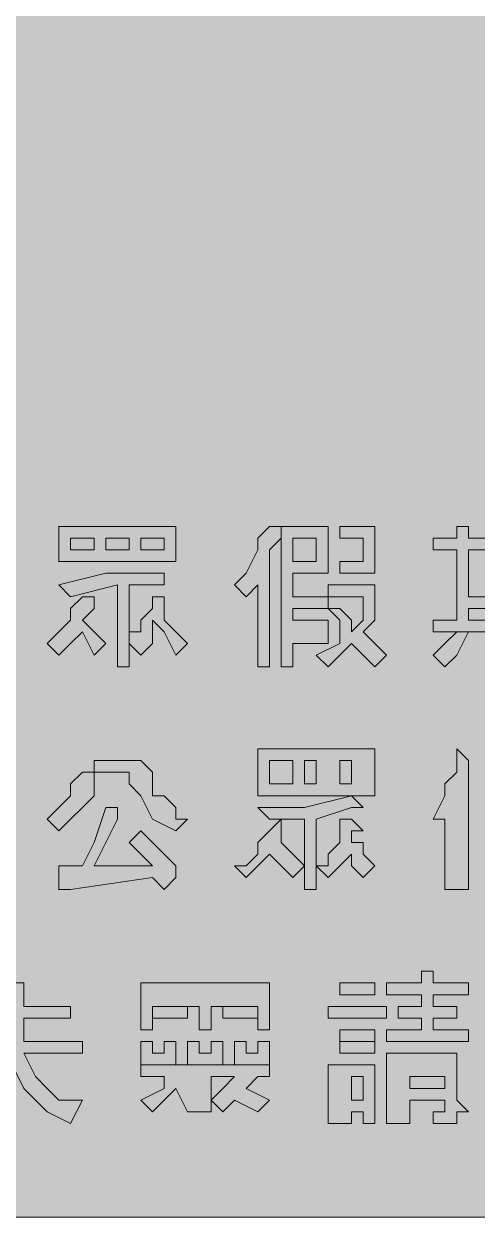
# Model space of a CAD drawing. Header units: metres. Extents: x 10 to 558, y 11 to 259.
# Drawn here: x 115.3 to 161.8, y 10.8 to 133.1 of the extents above; entities that cross this region are included whole.
import ezdxf

# ---------------------------------------------------------------- set-up
doc = ezdxf.new("R2010")
doc.units = ezdxf.units.M
doc.layers.add('FILL_BLUE_0000FF', color=7, linetype='Continuous', true_color=0x0000ff)
doc.layers.add('FILL_WHITE_FFFFFF', color=7, linetype='Continuous', true_color=0xffffff)

msp = doc.modelspace()

# ---------------------------------------------------------------- hatches: boundary and pattern name
at = {"layer": 'FILL_BLUE_0000FF', "true_color": 0x0000ff}
h = msp.add_hatch(color=7, dxfattribs=at)
h.dxf.hatch_style = 1
h.paths.add_polyline_path([(551.8, 259.15), (552.54, 258.99), (553.8, 258.45), (554.83, 257.68), (555.75, 256.8), (556.54, 256.3), (557.14, 255.71), (557.56, 255.07), (557.85, 254.4), (558.11, 253.09), (558.15, 252), (558.15, 18), (558.15, 15.6), (557.44, 14.72), (556.95, 13.95), (556.46, 13.41), (556.15, 13.25), (555.75, 13.2), (555.3, 12.41), (554.83, 11.81), (554.34, 11.39), (553.8, 11.1), (552.54, 10.84), (550.95, 10.8), (16.95, 10.8), (13.35, 10.8), (13.3, 11.2), (13.14, 11.51), (12.6, 12), (11.83, 12.49), (10.95, 13.2), (10.26, 14.12), (9.9, 15.15), (9.77, 16.41), (9.75, 18), (9.75, 252), (9.75, 254.4), (9.8, 254.8), (9.94, 255.11), (10.35, 255.6), (10.76, 256.09), (10.9, 256.4), (10.95, 256.8), (11.83, 256.99), (12.6, 257.4), (13.35, 258), (14.25, 258.19), (15.15, 258.6), (16.05, 259.01), (16.95, 259.2), (550.95, 259.2), (551.8, 259.15)])
at = {"layer": 'FILL_WHITE_FFFFFF', "true_color": 0xffffff}
h = msp.add_hatch(color=7, dxfattribs=at)
h.dxf.hatch_style = 1
h.paths.add_polyline_path([(118.95, 81.6), (130.95, 81.6), (130.95, 78), (118.95, 78), (118.95, 81.6)])
h.paths.add_polyline_path([(120.15, 79.2), (122.55, 79.2), (122.55, 80.4), (120.15, 80.4), (120.15, 79.2)], flags=16)
h.paths.add_polyline_path([(123.75, 80.4), (123.75, 79.2), (126.15, 79.2), (126.15, 80.4), (123.75, 80.4)], flags=16)
h.paths.add_polyline_path([(129.75, 80.4), (127.35, 80.4), (127.35, 79.2), (129.75, 79.2), (129.75, 80.4)], flags=16)
h = msp.add_hatch(color=7, dxfattribs=at)
h.dxf.hatch_style = 1
h.paths.add_polyline_path([(141.75, 80.4), (140.55, 79.2), (140.55, 67.2), (139.35, 67.2), (139.35, 75.6), (138.15, 74.4), (136.95, 75.6), (138.15, 76.8), (139.35, 79.2), (139.35, 80.4), (140.55, 81.6), (141.75, 81.6), (141.75, 80.4)])
h = msp.add_hatch(color=7, dxfattribs=at)
h.dxf.hatch_style = 1
h.paths.add_polyline_path([(146.55, 76.8), (142.95, 76.8), (142.95, 74.4), (146.55, 74.4), (146.55, 73.2), (142.95, 73.2), (142.95, 72), (146.55, 72), (146.55, 69.6), (142.95, 69.6), (142.95, 67.2), (141.75, 67.2), (141.75, 81.6), (146.55, 81.6), (146.55, 76.8)])
h.paths.add_polyline_path([(145.35, 80.4), (142.95, 80.4), (142.95, 78), (145.35, 78), (145.35, 80.4)], flags=16)
h = msp.add_hatch(color=7, dxfattribs=at)
h.dxf.hatch_style = 1
h.paths.add_polyline_path([(151.35, 81.6), (151.35, 76.8), (147.75, 76.8), (147.75, 78), (150.15, 78), (150.15, 80.4), (147.75, 80.4), (147.75, 81.6), (151.35, 81.6)])
h = msp.add_hatch(color=7, dxfattribs=at)
h.dxf.hatch_style = 1
h.paths.add_polyline_path([(160.95, 80.4), (163.35, 80.4), (163.35, 81.6), (164.55, 81.6), (164.55, 80.4), (165.75, 80.4), (165.75, 79.2), (164.55, 79.2), (164.55, 72), (165.75, 72), (165.75, 70.8), (157.35, 70.8), (157.35, 72), (159.75, 72), (159.75, 79.2), (157.35, 79.2), (157.35, 80.4), (159.75, 80.4), (159.75, 81.6), (160.95, 81.6), (160.95, 80.4)])
h.paths.add_polyline_path([(163.35, 74.4), (163.35, 76.8), (163.35, 79.2), (160.95, 79.2), (160.95, 76.8), (160.95, 74.4), (163.35, 74.4)], flags=16)
h.paths.add_polyline_path([(160.95, 73.2), (160.95, 72), (163.35, 72), (163.35, 73.2), (160.95, 73.2)], flags=16)
h = msp.add_hatch(color=7, dxfattribs=at)
h.dxf.hatch_style = 1
h.paths.add_polyline_path([(123.75, 76.8), (128.55, 76.8), (129.75, 76.8), (129.75, 75.6), (126.15, 75.6), (126.15, 67.2), (124.95, 67.2), (124.95, 75.6), (120.15, 74.4), (118.95, 75.6), (123.75, 76.8)])
h = msp.add_hatch(color=7, dxfattribs=at)
h.dxf.hatch_style = 1
h.paths.add_polyline_path([(150.15, 75.6), (151.35, 75.6), (151.35, 74.4), (151.35, 72), (150.15, 70.8), (151.35, 69.6), (152.55, 68.4), (151.35, 67.2), (150.15, 68.4), (148.95, 69.6), (147.75, 68.4), (146.55, 67.2), (145.35, 68.4), (147.75, 69.6), (147.75, 70.8), (147.75, 72), (146.55, 73.2), (147.75, 73.2), (148.95, 72), (148.95, 70.8), (150.15, 72), (150.15, 74.4), (146.55, 74.4), (146.55, 75.6), (150.15, 75.6)])
h = msp.add_hatch(color=7, dxfattribs=at)
h.dxf.hatch_style = 1
h.paths.add_polyline_path([(122.55, 74.4), (122.55, 73.2), (121.35, 72), (122.55, 70.8), (123.75, 69.6), (122.55, 68.4), (121.35, 70.8), (120.15, 69.6), (118.95, 68.4), (117.75, 69.6), (118.95, 70.8), (120.15, 72), (120.15, 73.2), (121.35, 74.4), (122.55, 74.4)])
h = msp.add_hatch(color=7, dxfattribs=at)
h.dxf.hatch_style = 1
h.paths.add_polyline_path([(129.75, 74.4), (129.75, 73.2), (129.75, 72), (130.95, 70.8), (132.15, 69.6), (130.95, 68.4), (129.75, 70.8), (128.55, 72), (128.55, 69.6), (127.35, 68.4), (126.15, 69.6), (126.15, 70.8), (127.35, 70.8), (127.35, 72), (128.55, 73.2), (128.55, 74.4), (129.75, 74.4)])
h = msp.add_hatch(color=7, dxfattribs=at)
h.dxf.hatch_style = 1
h.paths.add_polyline_path([(158.55, 69.6), (159.75, 70.8), (160.95, 70.8), (159.75, 68.4), (158.55, 67.2), (157.35, 68.4), (158.55, 69.6)])
h = msp.add_hatch(color=7, dxfattribs=at)
h.dxf.hatch_style = 1
h.paths.add_polyline_path([(139.35, 58.8), (151.35, 58.8), (151.35, 54), (139.35, 54), (139.35, 58.8)])
h.paths.add_polyline_path([(140.55, 55.2), (142.95, 55.2), (142.95, 57.6), (140.55, 57.6), (140.55, 55.2)], flags=16)
h.paths.add_polyline_path([(144.15, 57.6), (144.15, 55.2), (145.35, 55.2), (145.35, 57.6), (144.15, 57.6)], flags=16)
h.paths.add_polyline_path([(148.95, 57.6), (147.75, 57.6), (147.75, 55.2), (148.95, 55.2), (148.95, 57.6)], flags=16)
h = msp.add_hatch(color=7, dxfattribs=at)
h.dxf.hatch_style = 1
h.paths.add_polyline_path([(158.55, 54), (158.55, 55.2), (159.75, 56.4), (159.75, 58.8), (160.95, 57.6), (160.95, 55.2), (160.95, 44.4), (158.55, 44.4), (158.55, 51.6), (157.35, 51.6), (158.55, 54)])
h = msp.add_hatch(color=7, dxfattribs=at)
h.dxf.hatch_style = 1
h.paths.add_polyline_path([(127.35, 57.6), (128.55, 56.4), (128.55, 55.2), (128.55, 54), (129.75, 54), (130.95, 52.8), (130.95, 51.6), (132.15, 51.6), (130.95, 50.4), (128.55, 51.6), (127.35, 54), (126.15, 55.2), (126.15, 56.4), (122.55, 56.4), (122.55, 57.6), (127.35, 57.6)])
h = msp.add_hatch(color=7, dxfattribs=at)
h.dxf.hatch_style = 1
h.paths.add_polyline_path([(122.55, 55.2), (122.55, 54), (121.35, 52.8), (120.15, 51.6), (118.95, 50.4), (117.75, 51.6), (118.95, 52.8), (120.15, 54), (120.15, 55.2), (121.35, 56.4), (122.55, 56.4), (122.55, 55.2)])
h = msp.add_hatch(color=7, dxfattribs=at)
h.dxf.hatch_style = 1
h.paths.add_polyline_path([(144.15, 52.8), (148.95, 54), (150.15, 52.8), (148.95, 52.8), (145.35, 51.6), (145.35, 44.4), (144.15, 44.4), (144.15, 51.6), (140.55, 51.6), (139.35, 52.8), (144.15, 52.8)])
h = msp.add_hatch(color=7, dxfattribs=at)
h.dxf.hatch_style = 1
h.paths.add_polyline_path([(124.95, 51.6), (122.55, 46.8), (128.55, 46.8), (126.15, 49.2), (127.35, 50.4), (128.55, 49.2), (129.75, 48), (130.95, 46.8), (130.95, 45.6), (129.75, 44.4), (128.55, 45.6), (120.15, 44.4), (118.95, 44.4), (118.95, 46.8), (121.35, 46.8), (122.55, 49.2), (123.75, 52.8), (124.95, 52.8), (124.95, 51.6)])
h = msp.add_hatch(color=7, dxfattribs=at)
h.dxf.hatch_style = 1
h.paths.add_polyline_path([(142.95, 48), (144.15, 46.8), (142.95, 45.6), (140.55, 48), (139.35, 46.8), (138.15, 45.6), (136.95, 46.8), (138.15, 46.8), (139.35, 48), (139.35, 49.2), (140.55, 50.4), (141.75, 51.6), (141.75, 50.4), (141.75, 49.2), (142.95, 48)])
h = msp.add_hatch(color=7, dxfattribs=at)
h.dxf.hatch_style = 1
h.paths.add_polyline_path([(148.95, 51.6), (150.15, 50.4), (148.95, 50.4), (148.95, 49.2), (150.15, 49.2), (150.15, 48), (151.35, 46.8), (150.15, 45.6), (148.95, 46.8), (148.95, 48), (147.75, 46.8), (146.55, 45.6), (145.35, 46.8), (146.55, 46.8), (146.55, 48), (147.75, 49.2), (147.75, 51.6), (148.95, 51.6)])
h = msp.add_hatch(color=7, dxfattribs=at)
h.dxf.hatch_style = 1
h.paths.add_polyline_path([(152.55, 34.8), (156.15, 34.8), (156.15, 36), (157.35, 36), (157.35, 34.8), (160.95, 34.8), (160.95, 33.6), (157.35, 33.6), (157.35, 32.4), (159.75, 32.4), (159.75, 31.2), (157.35, 31.2), (157.35, 30), (160.95, 30), (160.95, 28.8), (152.55, 28.8), (152.55, 30), (156.15, 30), (156.15, 31.2), (153.75, 31.2), (153.75, 32.4), (156.15, 32.4), (156.15, 33.6), (152.55, 33.6), (152.55, 34.8)])
h = msp.add_hatch(color=7, dxfattribs=at)
h.dxf.hatch_style = 1
h.paths.add_polyline_path([(108.15, 31.2), (109.35, 32.4), (109.35, 33.6), (110.55, 34.8), (111.75, 34.8), (111.75, 33.6), (110.55, 32.4), (112.95, 32.4), (112.95, 34.8), (114.15, 34.8), (115.35, 34.8), (115.35, 32.4), (120.15, 32.4), (120.15, 31.2), (115.35, 31.2), (115.35, 28.8), (121.35, 28.8), (121.35, 27.6), (115.35, 27.6), (116.55, 25.2), (117.75, 24), (118.95, 22.8), (121.35, 22.8), (120.15, 20.4), (117.75, 21.6), (116.55, 22.8), (115.35, 24), (114.15, 26.4), (112.95, 24), (111.75, 22.8), (110.55, 21.6), (108.15, 20.4), (106.95, 21.6), (109.35, 22.8), (110.55, 24), (111.75, 25.2), (112.95, 27.6), (106.95, 27.6), (106.95, 28.8), (108.15, 28.8), (106.95, 30), (108.15, 31.2)])
h.paths.add_polyline_path([(112.95, 28.8), (112.95, 31.2), (110.55, 31.2), (109.35, 30), (108.15, 28.8), (112.95, 28.8)], flags=16)
h = msp.add_hatch(color=7, dxfattribs=at)
h.dxf.hatch_style = 1
h.paths.add_polyline_path([(140.55, 34.8), (140.55, 33.6), (140.55, 30), (139.35, 30), (139.35, 32.4), (134.55, 32.4), (134.55, 30), (133.35, 30), (133.35, 32.4), (128.55, 32.4), (128.55, 30), (127.35, 30), (127.35, 33.6), (127.35, 34.8), (140.55, 34.8)])
h = msp.add_hatch(color=7, dxfattribs=at)
h.dxf.hatch_style = 1
h.paths.add_polyline_path([(151.35, 34.8), (151.35, 33.6), (147.75, 33.6), (147.75, 34.8), (151.35, 34.8)])
h = msp.add_hatch(color=7, dxfattribs=at)
h.dxf.hatch_style = 1
h.paths.add_polyline_path([(132.15, 32.4), (132.15, 31.2), (128.55, 31.2), (128.55, 32.4), (132.15, 32.4)])
h = msp.add_hatch(color=7, dxfattribs=at)
h.dxf.hatch_style = 1
h.paths.add_polyline_path([(139.35, 32.4), (139.35, 31.2), (135.75, 31.2), (135.75, 32.4), (139.35, 32.4)])
h = msp.add_hatch(color=7, dxfattribs=at)
h.dxf.hatch_style = 1
h.paths.add_polyline_path([(152.55, 32.4), (152.55, 31.2), (146.55, 31.2), (146.55, 32.4), (152.55, 32.4)])
h = msp.add_hatch(color=7, dxfattribs=at)
h.dxf.hatch_style = 1
h.paths.add_polyline_path([(151.35, 30), (151.35, 28.8), (147.75, 28.8), (147.75, 30), (151.35, 30)])
h = msp.add_hatch(color=7, dxfattribs=at)
h.dxf.hatch_style = 1
h.paths.add_polyline_path([(130.95, 26.4), (127.35, 26.4), (127.35, 28.8), (128.55, 28.8), (128.55, 27.6), (129.75, 27.6), (129.75, 28.8), (130.95, 28.8), (130.95, 26.4)])
h = msp.add_hatch(color=7, dxfattribs=at)
h.dxf.hatch_style = 1
h.paths.add_polyline_path([(135.75, 26.4), (132.15, 26.4), (132.15, 28.8), (133.35, 28.8), (133.35, 27.6), (134.55, 27.6), (134.55, 28.8), (135.75, 28.8), (135.75, 26.4)])
h = msp.add_hatch(color=7, dxfattribs=at)
h.dxf.hatch_style = 1
h.paths.add_polyline_path([(140.55, 26.4), (136.95, 26.4), (136.95, 28.8), (138.15, 28.8), (138.15, 27.6), (139.35, 27.6), (139.35, 28.8), (140.55, 28.8), (140.55, 26.4)])
h = msp.add_hatch(color=7, dxfattribs=at)
h.dxf.hatch_style = 1
h.paths.add_polyline_path([(151.35, 28.8), (151.35, 27.6), (147.75, 27.6), (147.75, 28.8), (151.35, 28.8)])
h = msp.add_hatch(color=7, dxfattribs=at)
h.dxf.hatch_style = 1
h.paths.add_polyline_path([(159.75, 27.6), (159.75, 22.8), (160.95, 21.6), (159.75, 21.6), (159.75, 20.4), (158.55, 20.4), (157.35, 20.4), (157.35, 21.6), (158.55, 21.6), (158.55, 22.8), (154.95, 22.8), (154.95, 20.4), (152.55, 20.4), (152.55, 27.6), (159.75, 27.6)])
h.paths.add_polyline_path([(158.55, 25.2), (154.95, 25.2), (154.95, 24), (158.55, 24), (158.55, 25.2)], flags=16)
h = msp.add_hatch(color=7, dxfattribs=at)
h.dxf.hatch_style = 1
h.paths.add_polyline_path([(127.35, 25.2), (127.35, 26.4), (140.55, 26.4), (140.55, 25.2), (139.35, 25.2), (138.15, 24), (140.55, 22.8), (139.35, 21.6), (136.95, 22.8), (135.75, 21.6), (134.55, 22.8), (134.55, 21.6), (132.15, 21.6), (130.95, 24), (129.75, 22.8), (128.55, 21.6), (127.35, 22.8), (129.75, 24), (129.75, 25.2), (127.35, 25.2)])
h.paths.add_polyline_path([(135.75, 24), (136.95, 25.2), (134.55, 25.2), (134.55, 22.8), (135.75, 24)], flags=16)
h = msp.add_hatch(color=7, dxfattribs=at)
h.dxf.hatch_style = 1
h.paths.add_polyline_path([(151.35, 26.4), (151.35, 20.4), (150.15, 20.4), (150.15, 21.6), (148.95, 21.6), (148.95, 20.4), (146.55, 20.4), (146.55, 26.4), (151.35, 26.4)])
h.paths.add_polyline_path([(150.15, 25.2), (148.95, 25.2), (148.95, 22.8), (150.15, 22.8), (150.15, 25.2)], flags=16)

# ---------------------------------------------------------------- linework, layer by layer
at = {"layer": 'FILL_BLUE_0000FF', "lineweight": 0, "true_color": 0x0000ff}
msp.add_lwpolyline([(550.95, 10.8), (16.95, 10.8), (13.35, 10.8), (13.3, 11.2), (13.14, 11.51), (12.6, 12), (11.83, 12.49), (10.95, 13.2), (10.26, 14.12), (9.9, 15.15), (9.77, 16.41), (9.75, 18), (9.75, 252)], dxfattribs=at)
at = {"layer": 'FILL_WHITE_FFFFFF', "lineweight": 0, "true_color": 0xffffff}
for points in [[(118.95, 81.6), (130.95, 81.6), (130.95, 78), (118.95, 78)], [(141.75, 80.4), (140.55, 79.2), (140.55, 67.2), (139.35, 67.2), (139.35, 75.6), (138.15, 74.4), (136.95, 75.6), (138.15, 76.8), (139.35, 79.2), (139.35, 80.4), (140.55, 81.6), (141.75, 81.6)], [(146.55, 76.8), (142.95, 76.8), (142.95, 74.4), (146.55, 74.4), (146.55, 73.2), (142.95, 73.2), (142.95, 72), (146.55, 72), (146.55, 69.6), (142.95, 69.6), (142.95, 67.2), (141.75, 67.2), (141.75, 81.6), (146.55, 81.6)], [(151.35, 81.6), (151.35, 76.8), (147.75, 76.8), (147.75, 78), (150.15, 78), (150.15, 80.4), (147.75, 80.4), (147.75, 81.6)], [(160.95, 80.4), (163.35, 80.4), (163.35, 81.6), (164.55, 81.6), (164.55, 80.4), (165.75, 80.4), (165.75, 79.2), (164.55, 79.2), (164.55, 72), (165.75, 72), (165.75, 70.8), (157.35, 70.8), (157.35, 72), (159.75, 72), (159.75, 79.2), (157.35, 79.2), (157.35, 80.4), (159.75, 80.4), (159.75, 81.6), (160.95, 81.6)], [(120.15, 79.2), (122.55, 79.2), (122.55, 80.4), (120.15, 80.4)], [(123.75, 80.4), (123.75, 79.2), (126.15, 79.2), (126.15, 80.4)], [(129.75, 80.4), (127.35, 80.4), (127.35, 79.2), (129.75, 79.2)], [(145.35, 80.4), (142.95, 80.4), (142.95, 78), (145.35, 78)], [(163.35, 74.4), (163.35, 76.8), (163.35, 79.2), (160.95, 79.2), (160.95, 76.8), (160.95, 74.4)], [(123.75, 76.8), (128.55, 76.8), (129.75, 76.8), (129.75, 75.6), (126.15, 75.6), (126.15, 67.2), (124.95, 67.2), (124.95, 75.6), (120.15, 74.4), (118.95, 75.6)], [(150.15, 75.6), (151.35, 75.6), (151.35, 74.4), (151.35, 72), (150.15, 70.8), (151.35, 69.6), (152.55, 68.4), (151.35, 67.2), (150.15, 68.4), (148.95, 69.6), (147.75, 68.4), (146.55, 67.2), (145.35, 68.4), (147.75, 69.6), (147.75, 70.8), (147.75, 72), (146.55, 73.2), (147.75, 73.2), (148.95, 72), (148.95, 70.8), (150.15, 72), (150.15, 74.4), (146.55, 74.4), (146.55, 75.6)], [(122.55, 74.4), (122.55, 73.2), (121.35, 72), (122.55, 70.8), (123.75, 69.6), (122.55, 68.4), (121.35, 70.8), (120.15, 69.6), (118.95, 68.4), (117.75, 69.6), (118.95, 70.8), (120.15, 72), (120.15, 73.2), (121.35, 74.4)], [(129.75, 74.4), (129.75, 73.2), (129.75, 72), (130.95, 70.8), (132.15, 69.6), (130.95, 68.4), (129.75, 70.8), (128.55, 72), (128.55, 69.6), (127.35, 68.4), (126.15, 69.6), (126.15, 70.8), (127.35, 70.8), (127.35, 72), (128.55, 73.2), (128.55, 74.4)], [(160.95, 73.2), (160.95, 72), (163.35, 72), (163.35, 73.2)], [(158.55, 69.6), (159.75, 70.8), (160.95, 70.8), (159.75, 68.4), (158.55, 67.2), (157.35, 68.4)], [(139.35, 58.8), (151.35, 58.8), (151.35, 54), (139.35, 54)], [(158.55, 54), (158.55, 55.2), (159.75, 56.4), (159.75, 58.8), (160.95, 57.6), (160.95, 55.2), (160.95, 44.4), (158.55, 44.4), (158.55, 51.6), (157.35, 51.6)], [(127.35, 57.6), (128.55, 56.4), (128.55, 55.2), (128.55, 54), (129.75, 54), (130.95, 52.8), (130.95, 51.6), (132.15, 51.6), (130.95, 50.4), (128.55, 51.6), (127.35, 54), (126.15, 55.2), (126.15, 56.4), (122.55, 56.4), (122.55, 57.6)], [(140.55, 55.2), (142.95, 55.2), (142.95, 57.6), (140.55, 57.6)], [(144.15, 57.6), (144.15, 55.2), (145.35, 55.2), (145.35, 57.6)], [(148.95, 57.6), (147.75, 57.6), (147.75, 55.2), (148.95, 55.2)], [(122.55, 55.2), (122.55, 54), (121.35, 52.8), (120.15, 51.6), (118.95, 50.4), (117.75, 51.6), (118.95, 52.8), (120.15, 54), (120.15, 55.2), (121.35, 56.4), (122.55, 56.4)], [(144.15, 52.8), (148.95, 54), (150.15, 52.8), (148.95, 52.8), (145.35, 51.6), (145.35, 44.4), (144.15, 44.4), (144.15, 51.6), (140.55, 51.6), (139.35, 52.8)], [(124.95, 51.6), (122.55, 46.8), (128.55, 46.8), (126.15, 49.2), (127.35, 50.4), (128.55, 49.2), (129.75, 48), (130.95, 46.8), (130.95, 45.6), (129.75, 44.4), (128.55, 45.6), (120.15, 44.4), (118.95, 44.4), (118.95, 46.8), (121.35, 46.8), (122.55, 49.2), (123.75, 52.8), (124.95, 52.8)], [(142.95, 48), (144.15, 46.8), (142.95, 45.6), (140.55, 48), (139.35, 46.8), (138.15, 45.6), (136.95, 46.8), (138.15, 46.8), (139.35, 48), (139.35, 49.2), (140.55, 50.4), (141.75, 51.6), (141.75, 50.4), (141.75, 49.2)], [(148.95, 51.6), (150.15, 50.4), (148.95, 50.4), (148.95, 49.2), (150.15, 49.2), (150.15, 48), (151.35, 46.8), (150.15, 45.6), (148.95, 46.8), (148.95, 48), (147.75, 46.8), (146.55, 45.6), (145.35, 46.8), (146.55, 46.8), (146.55, 48), (147.75, 49.2), (147.75, 51.6)], [(152.55, 34.8), (156.15, 34.8), (156.15, 36), (157.35, 36), (157.35, 34.8), (160.95, 34.8), (160.95, 33.6), (157.35, 33.6), (157.35, 32.4), (159.75, 32.4), (159.75, 31.2), (157.35, 31.2), (157.35, 30), (160.95, 30), (160.95, 28.8), (152.55, 28.8), (152.55, 30), (156.15, 30), (156.15, 31.2), (153.75, 31.2), (153.75, 32.4), (156.15, 32.4), (156.15, 33.6), (152.55, 33.6)], [(140.55, 34.8), (140.55, 33.6), (140.55, 30), (139.35, 30), (139.35, 32.4), (134.55, 32.4), (134.55, 30), (133.35, 30), (133.35, 32.4), (128.55, 32.4), (128.55, 30), (127.35, 30), (127.35, 33.6), (127.35, 34.8)], [(151.35, 34.8), (151.35, 33.6), (147.75, 33.6), (147.75, 34.8)], [(132.15, 32.4), (132.15, 31.2), (128.55, 31.2), (128.55, 32.4)], [(139.35, 32.4), (139.35, 31.2), (135.75, 31.2), (135.75, 32.4)], [(152.55, 32.4), (152.55, 31.2), (146.55, 31.2), (146.55, 32.4)], [(151.35, 30), (151.35, 28.8), (147.75, 28.8), (147.75, 30)], [(130.95, 26.4), (127.35, 26.4), (127.35, 28.8), (128.55, 28.8), (128.55, 27.6), (129.75, 27.6), (129.75, 28.8), (130.95, 28.8)], [(135.75, 26.4), (132.15, 26.4), (132.15, 28.8), (133.35, 28.8), (133.35, 27.6), (134.55, 27.6), (134.55, 28.8), (135.75, 28.8)], [(140.55, 26.4), (136.95, 26.4), (136.95, 28.8), (138.15, 28.8), (138.15, 27.6), (139.35, 27.6), (139.35, 28.8), (140.55, 28.8)], [(151.35, 28.8), (151.35, 27.6), (147.75, 27.6), (147.75, 28.8)], [(159.75, 27.6), (159.75, 22.8), (160.95, 21.6), (159.75, 21.6), (159.75, 20.4), (158.55, 20.4), (157.35, 20.4), (157.35, 21.6), (158.55, 21.6), (158.55, 22.8), (154.95, 22.8), (154.95, 20.4), (152.55, 20.4), (152.55, 27.6)], [(127.35, 25.2), (127.35, 26.4), (140.55, 26.4), (140.55, 25.2), (139.35, 25.2), (138.15, 24), (140.55, 22.8), (139.35, 21.6), (136.95, 22.8), (135.75, 21.6), (134.55, 22.8), (134.55, 21.6), (132.15, 21.6), (130.95, 24), (129.75, 22.8), (128.55, 21.6), (127.35, 22.8), (129.75, 24), (129.75, 25.2)], [(151.35, 26.4), (151.35, 20.4), (150.15, 20.4), (150.15, 21.6), (148.95, 21.6), (148.95, 20.4), (146.55, 20.4), (146.55, 26.4)], [(135.75, 24), (136.95, 25.2), (134.55, 25.2), (134.55, 22.8)], [(150.15, 25.2), (148.95, 25.2), (148.95, 22.8), (150.15, 22.8)], [(158.55, 25.2), (154.95, 25.2), (154.95, 24), (158.55, 24)]]:
    msp.add_lwpolyline(points, close=True, dxfattribs=at)
msp.add_lwpolyline([(114.15, 34.8), (115.35, 34.8), (115.35, 32.4), (120.15, 32.4), (120.15, 31.2), (115.35, 31.2), (115.35, 28.8), (121.35, 28.8), (121.35, 27.6), (115.35, 27.6), (116.55, 25.2), (117.75, 24), (118.95, 22.8), (121.35, 22.8), (120.15, 20.4), (117.75, 21.6), (116.55, 22.8), (115.35, 24), (114.15, 26.4)], dxfattribs=at)

doc.saveas('drawing.dxf')
